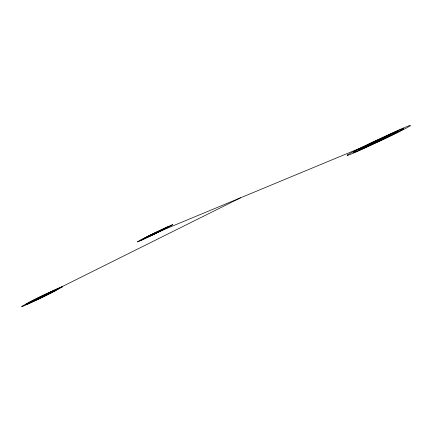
<?xml version="1.0" encoding="UTF-8"?>
<svg xmlns="http://www.w3.org/2000/svg" width="432" height="432" viewBox="0 0 432 432"><rect width="100%" height="100%" fill="white"/><g stroke="black" fill="none" stroke-linecap="round" stroke-linejoin="round"><path stroke-width="0.65" d="M41.807 296.752L240.559 197.797M154.845 233.377L378.205 140.659M384.534 137.635L371.914 143.667L384.534 137.635M365.737 146.448L375.748 142.301L390.901 134.595L380.624 139.045L365.737 146.448M359.586 149.299L359.44 149.623A15.979 0.788 -25.9 0 0 362.291 148.57A24.959 1.22 -25.9 0 0 367.211 146.448L382.498 139.363A25.088 1.231 -25.9 0 0 389.167 136.112A17.167 0.848 -25.9 0 0 395.215 133.018L397.3 131.539A16.324 0.815 -25.9 0 0 394.157 132.732A25.65 1.296 -25.9 0 0 389.081 134.935L374.053 141.917A25.515 1.285 -25.9 0 0 367.637 145.049A16.114 0.805 -25.9 0 0 362.108 147.874L359.586 149.299M353.489 152.129L353.257 152.582A21.233 1.048 -26 0 0 356.999 151.2A33.145 1.615 -25.9 0 0 363.517 148.392L383.962 138.92A33.372 1.631 -25.9 0 0 392.909 134.557A22.907 1.129 -25.9 0 0 401.015 130.41L403.844 128.768L403.736 128.466A21.848 1.096 -25.9 0 0 399.481 130.086A34.366 1.744 -25.9 0 0 392.683 133.04L372.697 142.322A34.128 1.728 -25.9 0 0 364.198 146.475A21.47 1.075 -26 0 0 356.859 150.228L353.489 152.129M347.452 154.931L347.107 155.52A26.449 1.301 -26 0 0 351.707 153.835A41.261 2.003 -25.9 0 0 359.813 150.347L385.441 138.472A41.618 2.025 -25.9 0 0 396.706 132.98A28.647 1.409 -25.9 0 0 406.885 127.775L410.4 125.723L410.211 125.372A27.416 1.377 -25.9 0 0 404.811 127.435A43.178 2.203 -25.9 0 0 396.268 131.15L371.358 142.727A42.8 2.182 -25.9 0 0 360.801 147.884A26.822 1.345 -26 0 0 351.67 152.55L347.452 154.931M172.654 224.743L168.518 227.092A17.307 0.567 -26.7 0 1 161.935 230.434A25.288 0.815 -26.7 0 1 155.407 233.647L142.139 239.922A25.196 0.81 -26.7 0 1 138.602 241.472A16.168 0.524 -26.7 0 1 137.349 241.855L142.02 239.252A16.33 0.535 -26.7 0 1 148.019 236.207A25.861 0.853 -26.7 0 1 154.305 233.113L167.411 226.903A25.952 0.859 -26.7 0 1 171.131 225.261A16.481 0.545 -26.7 0 1 172.654 224.743M169.069 226.481L165.742 228.366A13.846 0.454 -26.7 0 1 160.493 231.028A20.272 0.659 -26.7 0 1 155.293 233.593L144.693 238.604A20.212 0.653 -26.7 0 1 141.847 239.852A12.96 0.421 -26.7 0 1 140.827 240.17L144.547 238.091A13.063 0.427 -26.7 0 1 149.364 235.651A20.639 0.68 -26.7 0 1 154.413 233.167L164.905 228.193A20.698 0.68 -26.7 0 1 167.87 226.886A13.16 0.432 -26.7 0 1 169.069 226.481M165.494 228.215L162.988 229.635A10.39 0.34 -26.7 0 1 159.068 231.622A15.233 0.497 -26.7 0 1 155.18 233.534L147.242 237.292A15.201 0.491 -26.7 0 1 145.098 238.232A9.736 0.313 -26.7 0 1 144.31 238.48L147.096 236.925A9.796 0.319 -26.7 0 1 150.719 235.089A15.439 0.508 -26.7 0 1 154.521 233.215L162.4 229.484A15.476 0.508 -26.7 0 1 164.614 228.506A9.85 0.324 -26.7 0 1 165.494 228.215M161.93 229.937L147.809 236.785L161.93 229.937M158.382 231.66L151.324 235.084L158.382 231.66M62.235 286.94L56.003 290.477A21.335 0.821 -27 0 1 47.795 294.651A31.104 1.183 -27 0 1 40.079 298.431L25.558 305.154A30.996 1.172 -27 0 1 22.253 306.488A19.942 0.756 -27 0 1 21.811 306.353L28.658 302.53A20.218 0.772 -27 0 1 36.083 298.755A32.114 1.237 -27.1 0 1 43.459 295.137L57.823 288.463A32.227 1.253 -27.1 0 1 61.414 286.988A20.396 0.788 -27 0 1 62.235 286.94M58.115 288.916L53.114 291.751A17.08 0.653 -27 0 1 46.575 295.078A24.953 0.95 -27 0 1 40.43 298.091L28.825 303.464A24.883 0.94 -27 0 1 26.158 304.538A15.989 0.605 -27 0 1 25.774 304.447L31.244 301.396A16.162 0.616 -27 0 1 37.206 298.361A25.601 0.988 -27.1 0 1 43.135 295.456L54.637 290.11A25.672 0.994 -27 0 1 57.488 288.943A16.281 0.632 -27 0 1 58.115 288.916M54.011 290.887L50.252 293.02A12.82 0.491 -27 0 1 45.365 295.499A18.77 0.718 -27 0 1 40.781 297.751L32.087 301.779A18.733 0.713 -27 0 1 30.067 302.594A12.015 0.459 -27 0 1 29.759 302.535L33.853 300.245A12.118 0.464 -27 0 1 38.34 297.967A19.132 0.734 -27 0 1 42.806 295.774L51.446 291.762A19.175 0.74 -27 0 1 53.563 290.898A12.182 0.47 -27 0 1 54.011 290.887M45.857 294.808L37.773 298.685L45.857 294.808M49.923 292.853L41.126 297.416L33.755 300.618L42.476 296.098L49.923 292.853"/></g></svg>
